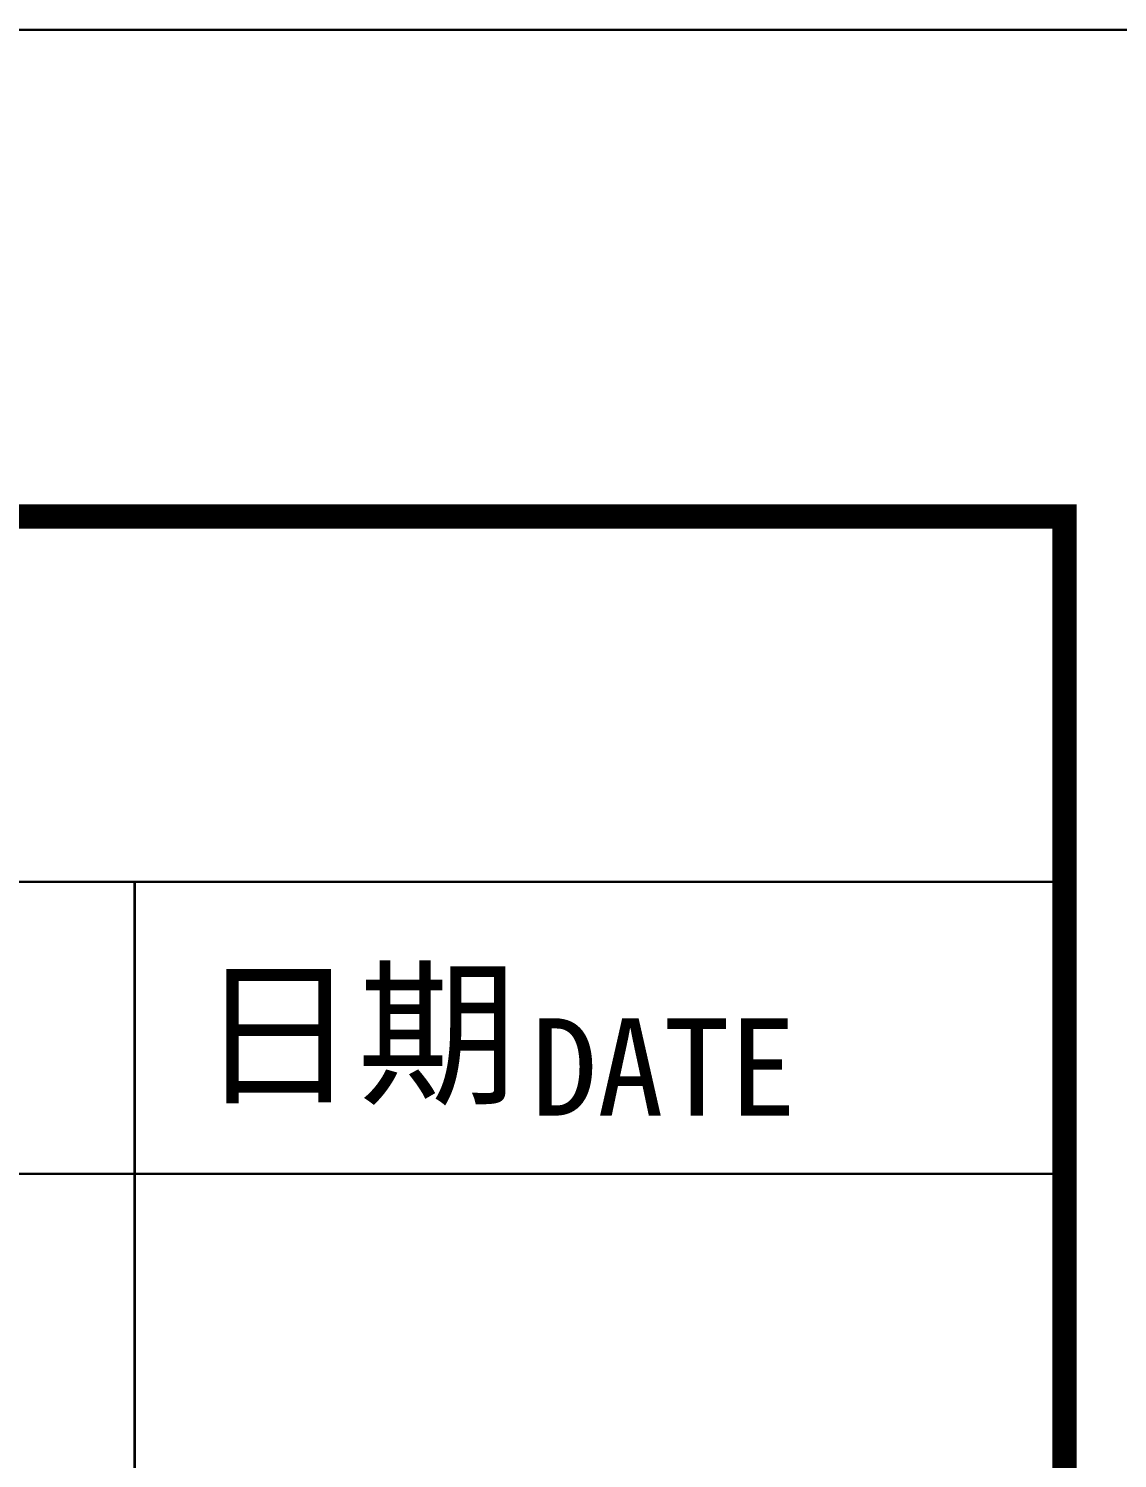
# Model space of a CAD drawing. Extents: x -26219 to 315419, y -160410 to -120810.
# Drawn here: x 177204 to 178322, y -127830 to -126361 of the extents above; entities that cross this region are included whole.
import ezdxf
from ezdxf.enums import TextEntityAlignment as Align

# ---------------------------------------------------------------- set-up
doc = ezdxf.new("R2010")
doc.units = 0
doc.header["$LTSCALE"] = 1000
doc.header["$MEASUREMENT"] = 0
doc.styles.add('图签信息$0$华文细黑', font='STXIHEI_0.TTF', dxfattribs={"height": 10})

# ---------------------------------------------------------------- blocks, each defined once
blk = doc.blocks.new('图框-A1')
at = {"const_width": 0.05}
blk.add_lwpolyline([(0, 0), (841, 0), (841, 594), (0, 594)], close=True, dxfattribs=at)
blk = doc.blocks.new('图签信息')
at = {"const_width": 0.5}
blk.add_lwpolyline([(-65, 574), (-65, 500.5), (0, 500.5), (0, 574)], close=True, dxfattribs=at)
at = {"const_width": 0.05}
for points in [[(-65, 566.5), (0, 566.5)], [(-19.101, 566.5), (-19.101, 500.5)], [(-65, 560.5), (0, 560.5)]]:
    blk.add_lwpolyline(points, dxfattribs=at)
at = {"style": '图签信息$0$华文细黑'}
for s, height, p in [('日期', 2.4, (-17.792, 564.578)), ('DATE', 2, (-10.959, 563.696))]:
    blk.add_text(s, height=height, dxfattribs=at).set_placement(p, align=Align.TOP_LEFT)
blk = doc.blocks.new('图签-A1')
at = {"color": 2}
blk.add_blockref('图签信息', (0, 0), dxfattribs=at)

msp = doc.modelspace()

# ---------------------------------------------------------------- block references
at = {"xscale": 50, "yscale": 50, "zscale": 50}
for name, p in [('图框-A1', (136717.6, -156062.5)), ('图签-A1', (178267.6, -155562.5))]:
    msp.add_blockref(name, p, dxfattribs=at)

doc.saveas('drawing.dxf')
